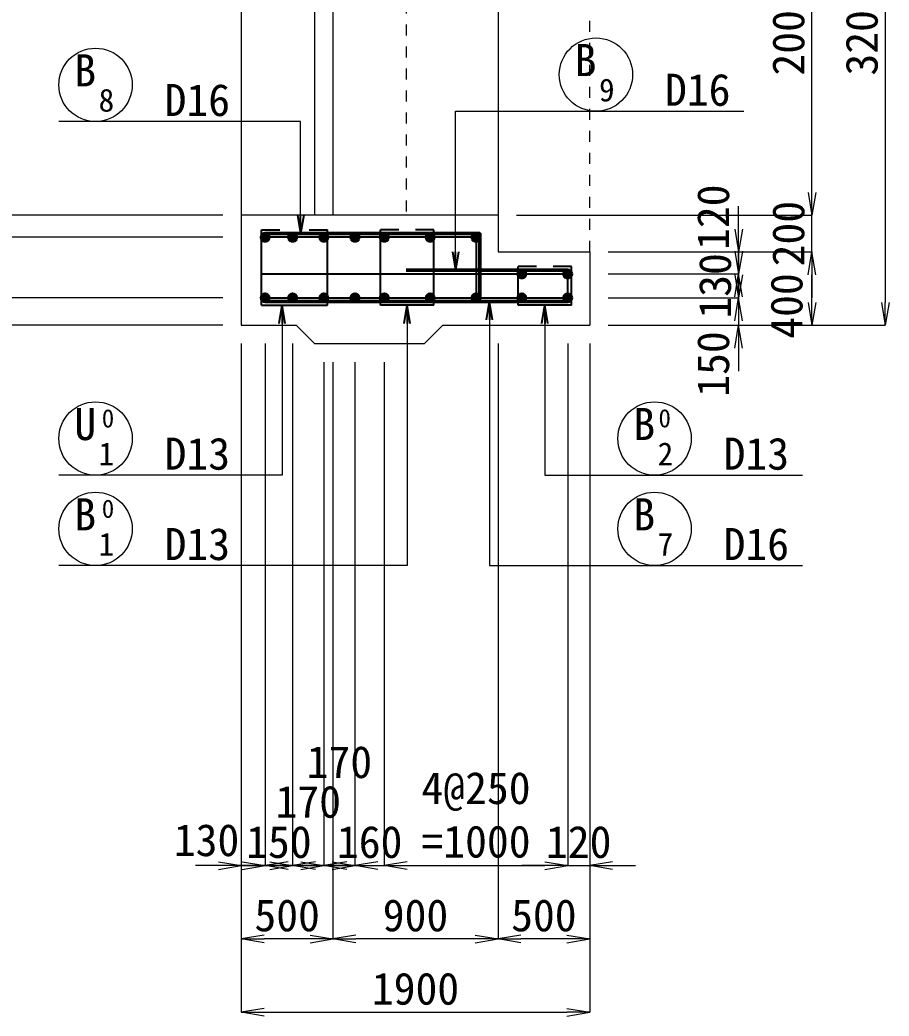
# Model space of a CAD drawing. Header units: millimetres. Extents: x 169470 to 758170, y -17820 to 11880.
# Drawn here: x 512093 to 516833, y -3066 to 2366 of the extents above; entities that cross this region are included whole.
import ezdxf
from ezdxf.enums import TextEntityAlignment as Align

# ---------------------------------------------------------------- set-up
doc = ezdxf.new("R2010")
doc.units = ezdxf.units.MM
doc.header["$LTSCALE"] = 50
doc.header["$PDSIZE"] = 300
doc.linetypes.add('SXF_跳び破線', pattern=[12, 6, -6])
doc.layers.get('Defpoints').update_dxf_attribs({"color": 151})
for name, color, linetype, lineweight in [('D-BGD', 7, 'Continuous', 13), ('D-STR', 1, 'Continuous', 50), ('D-STR-DIM', 7, 'Continuous', 13), ('D-STR-HTXT', 7, 'Continuous', 13), ('D-STR-STR2', 6, 'Continuous', 25), ('D-STR-STR3', 4, 'Continuous', 25), ('D-STR-TXT', 7, 'Continuous', 13)]:
    doc.layers.add(name, color=color, linetype=linetype, lineweight=lineweight)
doc.styles.add('MS ゴシック', font='MS Gothic.ttf')
doc.styles.add('YOKO_GOTHIC', font='MS Gothic.ttf')
doc.dimstyles.new('DIM-50', dxfattribs={"dimscale": 50, "dimtxt": 3.5, "dimasz": 2.5, "dimexe": 0, "dimexo": 2, "dimgap": 0.8, "dimtad": 1, "dimdec": 0, "dimzin": 1, "dimdsep": 46, "dimtxsty": 'MS ゴシック', "dimblk": 'OPEN', "dimcen": 0.1, "dimclrd": 256, "dimclre": 256, "dimclrt": 256, "dimaunit": 1, "dimadec": 3, "dimazin": 0, "dimtfac": 1, "dimtdec": 0, "dimtix": 1, "dimtmove": 2, "dimatfit": 3, "dimldrblk": 'OPEN', "dimfxl": 1, "dimlwd": -1, "dimlwe": -1, "dimarcsym": 2})
doc.dimstyles.new('S50', dxfattribs={"dimscale": 50, "dimtxt": 3.5, "dimasz": 2, "dimexe": 1, "dimexo": 1, "dimgap": 1, "dimtad": 1, "dimdec": 0, "dimzin": 1, "dimdsep": 46, "dimtxsty": 'YOKO_GOTHIC', "dimblk": 'OPEN', "dimcen": 0, "dimclrd": 256, "dimclre": 256, "dimclrt": 256, "dimaunit": 1, "dimadec": 3, "dimazin": 0, "dimtfac": 1, "dimtdec": 0, "dimtix": 1, "dimtmove": 2, "dimatfit": 3, "dimldrblk": 'OPEN', "dimfxl": 1, "dimlwd": -1, "dimlwe": -1, "dimarcsym": 0})

# ---------------------------------------------------------------- blocks, each defined once
blk = doc.blocks.new('B')
at = {"layer": 'D-STR-STR2', "lineweight": 50}
for radius in [20, 10]:
    blk.add_circle((5866.7, 22812.3), radius, dxfattribs=at)
blk = doc.blocks.new('_Open')
at = {"color": 0, "linetype": 'ByBlock', "lineweight": -2}
for p, q in [((-1, 0.167), (0, 0)), ((-1, -0.167), (0, 0)), ((0, 0), (-1, 0))]:
    blk.add_line(p, q, dxfattribs=at)
blk = doc.blocks.new('*D1877')
at = {"layer": 'D-STR-DIM', "ltscale": 1500, "transparency": 16777216}
for p, q in [((511184.8, 1426), (511184.8, 1551)), ((513200.5, 1301), (511184.8, 1301)), ((511184.8, 1301), (511184.8, 1181)), ((513200.5, 1181), (511184.8, 1181)), ((511184.8, 1056), (511184.8, 931))]:
    blk.add_line(p, q, dxfattribs=at)
at = {"layer": 'Defpoints', "color": 0, "ltscale": 1500, "transparency": 16777216}
for p in [(513300.5, 1301), (511184.8, 1181), (513300.5, 1181)]:
    blk.add_point(p, dxfattribs=at)
at = {"layer": 'D-STR-DIM', "ltscale": 1500, "transparency": 16777216, "xscale": 125, "yscale": 125, "zscale": 125}
for p, rotation in [((511184.8, 1301), 270), ((511184.8, 1181), 90)]:
    blk.add_blockref('_Open', p, dxfattribs=dict(at, rotation=rotation))
at = {"layer": 'D-STR-DIM', "ltscale": 1500, "transparency": 16777216, "insert": (511057.3, 1241), "char_height": 175, "attachment_point": 5, "rotation": 90, "style": 'MS ゴシック'}
blk.add_mtext('120', dxfattribs=at)
blk = doc.blocks.new('*D392')
at = {"layer": 'D-STR-DIM', "ltscale": 1500, "transparency": 16777216}
for p, q in [((511184.8, 1306), (511184.8, 1431)), ((513200.5, 1181), (511184.8, 1181)), ((511184.8, 1181), (511184.8, 851)), ((513200.5, 851), (511184.8, 851)), ((511184.8, 726), (511184.8, 601))]:
    blk.add_line(p, q, dxfattribs=at)
at = {"layer": 'Defpoints', "color": 0, "ltscale": 1500, "transparency": 16777216}
for p in [(513300.5, 1181), (511184.8, 851), (513300.5, 851)]:
    blk.add_point(p, dxfattribs=at)
at = {"layer": 'D-STR-DIM', "ltscale": 1500, "transparency": 16777216, "xscale": 125, "yscale": 125, "zscale": 125}
for p, rotation in [((511184.8, 1181), 270), ((511184.8, 851), 90)]:
    blk.add_blockref('_Open', p, dxfattribs=dict(at, rotation=rotation))
at = {"layer": 'D-STR-DIM', "ltscale": 1500, "transparency": 16777216, "insert": (511317.2, 1016), "char_height": 175, "attachment_point": 5, "rotation": 90, "style": 'MS ゴシック'}
blk.add_mtext('330', dxfattribs=at)
blk = doc.blocks.new('*D393')
at = {"layer": 'D-STR-DIM', "ltscale": 1500, "transparency": 16777216}
for p, q in [((511184.8, 976), (511184.8, 1101)), ((513200.5, 851), (511184.8, 851)), ((511184.8, 851), (511184.8, 701)), ((513200.5, 701), (511184.8, 701)), ((511184.8, 576), (511184.8, 451))]:
    blk.add_line(p, q, dxfattribs=at)
at = {"layer": 'Defpoints', "color": 0, "ltscale": 1500, "transparency": 16777216}
for p in [(513300.5, 851), (511184.8, 701), (513300.5, 701)]:
    blk.add_point(p, dxfattribs=at)
at = {"layer": 'D-STR-DIM', "ltscale": 1500, "transparency": 16777216, "xscale": 125, "yscale": 125, "zscale": 125}
for p, rotation in [((511184.8, 851), 270), ((511184.8, 701), 90)]:
    blk.add_blockref('_Open', p, dxfattribs=dict(at, rotation=rotation))
at = {"layer": 'D-STR-DIM', "ltscale": 1500, "transparency": 16777216, "insert": (511057.3, 776), "char_height": 175, "attachment_point": 5, "rotation": 90, "style": 'MS ゴシック'}
blk.add_mtext('150', dxfattribs=at)
blk = doc.blocks.new('*D394')
at = {"layer": 'D-STR-DIM', "ltscale": 1500, "transparency": 16777216}
for p, q in [((513200.5, 1301), (510784.8, 1301)), ((510784.8, 826), (510784.8, 1176)), ((513200.5, 701), (510784.8, 701))]:
    blk.add_line(p, q, dxfattribs=at)
at = {"layer": 'Defpoints', "color": 0, "ltscale": 1500, "transparency": 16777216}
for p in [(510784.8, 1301), (513300.5, 1301), (513300.5, 701)]:
    blk.add_point(p, dxfattribs=at)
at = {"layer": 'D-STR-DIM', "ltscale": 1500, "transparency": 16777216, "xscale": 125, "yscale": 125, "zscale": 125}
for p, rotation in [((510784.8, 1301), 90), ((510784.8, 701), 270)]:
    blk.add_blockref('_Open', p, dxfattribs=dict(at, rotation=rotation))
at = {"layer": 'D-STR-DIM', "ltscale": 1500, "transparency": 16777216, "insert": (510657.3, 1001), "char_height": 175, "attachment_point": 5, "rotation": 90, "style": 'MS ゴシック'}
blk.add_mtext('600', dxfattribs=at)
blk = doc.blocks.new('*D395')
at = {"layer": 'D-STR-DIM', "ltscale": 1500, "transparency": 16777216}
for p, q in [((513200.5, 3301), (510784.8, 3301)), ((510784.8, 1426), (510784.8, 3176)), ((513200.5, 1301), (510784.8, 1301))]:
    blk.add_line(p, q, dxfattribs=at)
at = {"layer": 'Defpoints', "color": 0, "ltscale": 1500, "transparency": 16777216}
for p in [(510784.8, 3301), (513300.5, 3301), (513300.5, 1301)]:
    blk.add_point(p, dxfattribs=at)
at = {"layer": 'D-STR-DIM', "ltscale": 1500, "transparency": 16777216, "xscale": 125, "yscale": 125, "zscale": 125}
for p, rotation in [((510784.8, 3301), 90), ((510784.8, 1301), 270)]:
    blk.add_blockref('_Open', p, dxfattribs=dict(at, rotation=rotation))
at = {"layer": 'D-STR-DIM', "ltscale": 1500, "transparency": 16777216, "insert": (510657.3, 2301), "char_height": 175, "attachment_point": 5, "rotation": 90, "style": 'MS ゴシック'}
blk.add_mtext('2000', dxfattribs=at)
blk = doc.blocks.new('*D396')
at = {"layer": 'D-STR-DIM', "ltscale": 1500, "transparency": 16777216}
for p, q in [((513200.5, 4401), (510384.8, 4401)), ((510384.8, 826), (510384.8, 4276)), ((513200.5, 701), (510384.8, 701))]:
    blk.add_line(p, q, dxfattribs=at)
at = {"layer": 'Defpoints', "color": 0, "ltscale": 1500, "transparency": 16777216}
for p in [(510384.8, 4401), (513300.5, 4401), (513300.5, 701)]:
    blk.add_point(p, dxfattribs=at)
at = {"layer": 'D-STR-DIM', "ltscale": 1500, "transparency": 16777216, "xscale": 125, "yscale": 125, "zscale": 125}
for p, rotation in [((510384.8, 4401), 90), ((510384.8, 701), 270)]:
    blk.add_blockref('_Open', p, dxfattribs=dict(at, rotation=rotation))
at = {"layer": 'D-STR-DIM', "ltscale": 1500, "transparency": 16777216, "insert": (510257.3, 2551), "char_height": 175, "attachment_point": 5, "rotation": 90, "style": 'MS ゴシック'}
blk.add_mtext('3700', dxfattribs=at)
blk = doc.blocks.new('*D402')
at = {"layer": 'D-STR-DIM', "ltscale": 1500, "transparency": 16777216}
for p, q in [((513300.5, 601), (513300.5, -2244.9)), ((513430.5, 601), (513430.5, -2244.9)), ((513175.5, -2244.9), (513050.5, -2244.9)), ((513300.5, -2244.9), (513430.5, -2244.9)), ((513555.5, -2244.9), (513680.5, -2244.9))]:
    blk.add_line(p, q, dxfattribs=at)
at = {"layer": 'Defpoints', "color": 0, "ltscale": 1500, "transparency": 16777216}
for p in [(513300.5, 701), (513430.5, 701), (513430.5, -2244.9)]:
    blk.add_point(p, dxfattribs=at)
at = {"layer": 'D-STR-DIM', "ltscale": 1500, "transparency": 16777216, "xscale": 125, "yscale": 125, "zscale": 125}
blk.add_blockref('_Open', (513300.5, -2244.9), dxfattribs=at)
at = {"layer": 'D-STR-DIM', "ltscale": 1500, "transparency": 16777216, "xscale": 125, "yscale": 125, "zscale": 125, "rotation": 180}
blk.add_blockref('_Open', (513430.5, -2244.9), dxfattribs=at)
at = {"layer": 'D-STR-DIM', "ltscale": 1500, "transparency": 16777216, "insert": (513110.9, -2107.4), "char_height": 175, "attachment_point": 5, "style": 'MS ゴシック'}
blk.add_mtext('130', dxfattribs=at)
blk = doc.blocks.new('*D403')
at = {"layer": 'D-STR-DIM', "ltscale": 1500, "transparency": 16777216}
for p, q in [((513430.5, 601), (513430.5, -2244.9)), ((513580.5, 601), (513580.5, -2244.9)), ((513305.5, -2244.9), (513180.5, -2244.9)), ((513430.5, -2244.9), (513580.5, -2244.9)), ((513705.5, -2244.9), (513830.5, -2244.9))]:
    blk.add_line(p, q, dxfattribs=at)
at = {"layer": 'Defpoints', "color": 0, "ltscale": 1500, "transparency": 16777216}
for p in [(513430.5, 701), (513580.5, 701), (513580.5, -2244.9)]:
    blk.add_point(p, dxfattribs=at)
at = {"layer": 'D-STR-DIM', "ltscale": 1500, "transparency": 16777216, "xscale": 125, "yscale": 125, "zscale": 125}
blk.add_blockref('_Open', (513430.5, -2244.9), dxfattribs=at)
at = {"layer": 'D-STR-DIM', "ltscale": 1500, "transparency": 16777216, "xscale": 125, "yscale": 125, "zscale": 125, "rotation": 180}
blk.add_blockref('_Open', (513580.5, -2244.9), dxfattribs=at)
at = {"layer": 'D-STR-DIM', "ltscale": 1500, "transparency": 16777216, "insert": (513505.5, -2117.4), "char_height": 175, "attachment_point": 5, "style": 'MS ゴシック'}
blk.add_mtext('150', dxfattribs=at)
blk = doc.blocks.new('*D404')
at = {"layer": 'D-STR-DIM', "ltscale": 1500, "transparency": 16777216}
for p, q in [((513580.5, 601), (513580.5, -2244.9)), ((513750.5, 501), (513750.5, -2244.9)), ((513455.5, -2244.9), (513330.5, -2244.9)), ((513580.5, -2244.9), (513750.5, -2244.9)), ((513875.5, -2244.9), (514000.5, -2244.9))]:
    blk.add_line(p, q, dxfattribs=at)
at = {"layer": 'Defpoints', "color": 0, "ltscale": 1500, "transparency": 16777216}
for p in [(513580.5, 701), (513750.5, 601), (513750.5, -2244.9)]:
    blk.add_point(p, dxfattribs=at)
at = {"layer": 'D-STR-DIM', "ltscale": 1500, "transparency": 16777216, "xscale": 125, "yscale": 125, "zscale": 125}
blk.add_blockref('_Open', (513580.5, -2244.9), dxfattribs=at)
at = {"layer": 'D-STR-DIM', "ltscale": 1500, "transparency": 16777216, "xscale": 125, "yscale": 125, "zscale": 125, "rotation": 180}
blk.add_blockref('_Open', (513750.5, -2244.9), dxfattribs=at)
at = {"layer": 'D-STR-DIM', "ltscale": 1500, "transparency": 16777216, "insert": (513665.5, -1898), "char_height": 175, "attachment_point": 5, "style": 'MS ゴシック'}
blk.add_mtext('170', dxfattribs=at)
blk = doc.blocks.new('*D405')
at = {"layer": 'D-STR-DIM', "ltscale": 1500, "transparency": 16777216}
for p, q in [((513750.5, 501), (513750.5, -2244.9)), ((513920.5, 501), (513920.5, -2244.9)), ((513625.5, -2244.9), (513500.5, -2244.9)), ((513750.5, -2244.9), (513920.5, -2244.9)), ((514045.5, -2244.9), (514170.5, -2244.9))]:
    blk.add_line(p, q, dxfattribs=at)
at = {"layer": 'Defpoints', "color": 0, "ltscale": 1500, "transparency": 16777216}
for p in [(513750.5, 601), (513920.5, 601), (513920.5, -2244.9)]:
    blk.add_point(p, dxfattribs=at)
at = {"layer": 'D-STR-DIM', "ltscale": 1500, "transparency": 16777216, "xscale": 125, "yscale": 125, "zscale": 125}
blk.add_blockref('_Open', (513750.5, -2244.9), dxfattribs=at)
at = {"layer": 'D-STR-DIM', "ltscale": 1500, "transparency": 16777216, "xscale": 125, "yscale": 125, "zscale": 125, "rotation": 180}
blk.add_blockref('_Open', (513920.5, -2244.9), dxfattribs=at)
at = {"layer": 'D-STR-DIM', "ltscale": 1500, "transparency": 16777216, "insert": (513835.5, -1681.6), "char_height": 175, "attachment_point": 5, "style": 'MS ゴシック'}
blk.add_mtext('170', dxfattribs=at)
blk = doc.blocks.new('*D406')
at = {"layer": 'D-STR-DIM', "ltscale": 1500, "transparency": 16777216}
for p, q in [((513920.5, 501), (513920.5, -2244.9)), ((514080.5, 501), (514080.5, -2244.9)), ((513795.5, -2244.9), (513670.5, -2244.9)), ((513920.5, -2244.9), (514080.5, -2244.9)), ((514205.5, -2244.9), (514330.5, -2244.9))]:
    blk.add_line(p, q, dxfattribs=at)
at = {"layer": 'Defpoints', "color": 0, "ltscale": 1500, "transparency": 16777216}
for p in [(513920.5, 601), (514080.5, 601), (514080.5, -2244.9)]:
    blk.add_point(p, dxfattribs=at)
at = {"layer": 'D-STR-DIM', "ltscale": 1500, "transparency": 16777216, "xscale": 125, "yscale": 125, "zscale": 125}
blk.add_blockref('_Open', (513920.5, -2244.9), dxfattribs=at)
at = {"layer": 'D-STR-DIM', "ltscale": 1500, "transparency": 16777216, "xscale": 125, "yscale": 125, "zscale": 125, "rotation": 180}
blk.add_blockref('_Open', (514080.5, -2244.9), dxfattribs=at)
at = {"layer": 'D-STR-DIM', "ltscale": 1500, "transparency": 16777216, "insert": (514000.5, -2117.4), "char_height": 175, "attachment_point": 5, "style": 'MS ゴシック'}
blk.add_mtext('160', dxfattribs=at)
blk = doc.blocks.new('*D407')
at = {"layer": 'D-STR-DIM', "ltscale": 1500, "transparency": 16777216}
for p, q in [((515080.5, 601), (515080.5, -2244.9)), ((514080.5, 501), (514080.5, -2244.9)), ((514205.5, -2244.9), (514955.5, -2244.9))]:
    blk.add_line(p, q, dxfattribs=at)
at = {"layer": 'Defpoints', "color": 0, "ltscale": 1500, "transparency": 16777216}
for p in [(515080.5, 701), (514080.5, 601), (515080.5, -2244.9)]:
    blk.add_point(p, dxfattribs=at)
at = {"layer": 'D-STR-DIM', "ltscale": 1500, "transparency": 16777216, "xscale": 125, "yscale": 125, "zscale": 125, "rotation": 180}
blk.add_blockref('_Open', (514080.5, -2244.9), dxfattribs=at)
at = {"layer": 'D-STR-DIM', "ltscale": 1500, "transparency": 16777216, "xscale": 125, "yscale": 125, "zscale": 125}
blk.add_blockref('_Open', (515080.5, -2244.9), dxfattribs=at)
at = {"layer": 'D-STR-DIM', "ltscale": 1500, "transparency": 16777216, "insert": (514580.5, -1969.3), "char_height": 175, "attachment_point": 5, "style": 'MS ゴシック'}
blk.add_mtext('4@250\\P=1000', dxfattribs=at)
blk = doc.blocks.new('*D1846')
at = {"layer": 'D-STR-DIM', "ltscale": 1500, "transparency": 16777216}
for p, q in [((515080.5, 601), (515080.5, -2244.9)), ((515200.5, 601), (515200.5, -2244.9)), ((514955.5, -2244.9), (514830.5, -2244.9)), ((515080.5, -2244.9), (515200.5, -2244.9)), ((515325.5, -2244.9), (515450.5, -2244.9))]:
    blk.add_line(p, q, dxfattribs=at)
at = {"layer": 'Defpoints', "color": 0, "ltscale": 1500, "transparency": 16777216}
for p in [(515080.5, 701), (515200.5, 701), (515200.5, -2244.9)]:
    blk.add_point(p, dxfattribs=at)
at = {"layer": 'D-STR-DIM', "ltscale": 1500, "transparency": 16777216, "xscale": 125, "yscale": 125, "zscale": 125}
blk.add_blockref('_Open', (515080.5, -2244.9), dxfattribs=at)
at = {"layer": 'D-STR-DIM', "ltscale": 1500, "transparency": 16777216, "xscale": 125, "yscale": 125, "zscale": 125, "rotation": 180}
blk.add_blockref('_Open', (515200.5, -2244.9), dxfattribs=at)
at = {"layer": 'D-STR-DIM', "ltscale": 1500, "transparency": 16777216, "insert": (515140.5, -2117.4), "char_height": 175, "attachment_point": 5, "style": 'MS ゴシック'}
blk.add_mtext('120', dxfattribs=at)
blk = doc.blocks.new('*D408')
at = {"layer": 'D-STR-DIM', "ltscale": 1500, "transparency": 16777216}
for p, q in [((514700.5, 601), (514700.5, -2644.9)), ((515200.5, 601), (515200.5, -2644.9)), ((515075.5, -2644.9), (514825.5, -2644.9))]:
    blk.add_line(p, q, dxfattribs=at)
at = {"layer": 'Defpoints', "color": 0, "ltscale": 1500, "transparency": 16777216}
for p in [(514700.5, 701), (515200.5, 701), (514700.5, -2644.9)]:
    blk.add_point(p, dxfattribs=at)
at = {"layer": 'D-STR-DIM', "ltscale": 1500, "transparency": 16777216, "xscale": 125, "yscale": 125, "zscale": 125, "rotation": 180}
blk.add_blockref('_Open', (514700.5, -2644.9), dxfattribs=at)
at = {"layer": 'D-STR-DIM', "ltscale": 1500, "transparency": 16777216, "xscale": 125, "yscale": 125, "zscale": 125}
blk.add_blockref('_Open', (515200.5, -2644.9), dxfattribs=at)
at = {"layer": 'D-STR-DIM', "ltscale": 1500, "transparency": 16777216, "insert": (514950.5, -2517.4), "char_height": 175, "attachment_point": 5, "style": 'MS ゴシック'}
blk.add_mtext('500', dxfattribs=at)
blk = doc.blocks.new('*D409')
at = {"layer": 'D-STR-DIM', "ltscale": 1500, "transparency": 16777216}
for p, q in [((514700.5, 601), (514700.5, -2644.9)), ((513800.5, 501), (513800.5, -2644.9)), ((514575.5, -2644.9), (513925.5, -2644.9))]:
    blk.add_line(p, q, dxfattribs=at)
at = {"layer": 'Defpoints', "color": 0, "ltscale": 1500, "transparency": 16777216}
for p in [(514700.5, 701), (513800.5, 601), (513800.5, -2644.9)]:
    blk.add_point(p, dxfattribs=at)
at = {"layer": 'D-STR-DIM', "ltscale": 1500, "transparency": 16777216, "xscale": 125, "yscale": 125, "zscale": 125, "rotation": 180}
blk.add_blockref('_Open', (513800.5, -2644.9), dxfattribs=at)
at = {"layer": 'D-STR-DIM', "ltscale": 1500, "transparency": 16777216, "xscale": 125, "yscale": 125, "zscale": 125}
blk.add_blockref('_Open', (514700.5, -2644.9), dxfattribs=at)
at = {"layer": 'D-STR-DIM', "ltscale": 1500, "transparency": 16777216, "insert": (514250.5, -2517.4), "char_height": 175, "attachment_point": 5, "style": 'MS ゴシック'}
blk.add_mtext('900', dxfattribs=at)
blk = doc.blocks.new('*D410')
at = {"layer": 'D-STR-DIM', "ltscale": 1500, "transparency": 16777216}
for p, q in [((513300.5, 601), (513300.5, -2644.9)), ((513800.5, 501), (513800.5, -2644.9)), ((513675.5, -2644.9), (513425.5, -2644.9))]:
    blk.add_line(p, q, dxfattribs=at)
at = {"layer": 'Defpoints', "color": 0, "ltscale": 1500, "transparency": 16777216}
for p in [(513300.5, 701), (513800.5, 601), (513300.5, -2644.9)]:
    blk.add_point(p, dxfattribs=at)
at = {"layer": 'D-STR-DIM', "ltscale": 1500, "transparency": 16777216, "xscale": 125, "yscale": 125, "zscale": 125, "rotation": 180}
blk.add_blockref('_Open', (513300.5, -2644.9), dxfattribs=at)
at = {"layer": 'D-STR-DIM', "ltscale": 1500, "transparency": 16777216, "xscale": 125, "yscale": 125, "zscale": 125}
blk.add_blockref('_Open', (513800.5, -2644.9), dxfattribs=at)
at = {"layer": 'D-STR-DIM', "ltscale": 1500, "transparency": 16777216, "insert": (513550.5, -2517.4), "char_height": 175, "attachment_point": 5, "style": 'MS ゴシック'}
blk.add_mtext('500', dxfattribs=at)
blk = doc.blocks.new('*D1847')
at = {"layer": 'D-STR-DIM', "ltscale": 1500, "transparency": 16777216}
for p, q in [((513300.5, 601), (513300.5, -3044.9)), ((515200.5, 601), (515200.5, -3044.9)), ((513425.5, -3044.9), (515075.5, -3044.9))]:
    blk.add_line(p, q, dxfattribs=at)
at = {"layer": 'Defpoints', "color": 0, "ltscale": 1500, "transparency": 16777216}
for p in [(513300.5, 701), (515200.5, 701), (515200.5, -3044.9)]:
    blk.add_point(p, dxfattribs=at)
at = {"layer": 'D-STR-DIM', "ltscale": 1500, "transparency": 16777216, "xscale": 125, "yscale": 125, "zscale": 125, "rotation": 180}
blk.add_blockref('_Open', (513300.5, -3044.9), dxfattribs=at)
at = {"layer": 'D-STR-DIM', "ltscale": 1500, "transparency": 16777216, "xscale": 125, "yscale": 125, "zscale": 125}
blk.add_blockref('_Open', (515200.5, -3044.9), dxfattribs=at)
at = {"layer": 'D-STR-DIM', "ltscale": 1500, "transparency": 16777216, "insert": (514250.5, -2917.4), "char_height": 175, "attachment_point": 5, "style": 'MS ゴシック'}
blk.add_mtext('1900', dxfattribs=at)
blk = doc.blocks.new('*D414')
at = {"layer": 'D-STR-DIM', "ltscale": 1500, "transparency": 16777216}
for p, q in [((516012.4, 1226), (516012.4, 1351)), ((515300.5, 1101), (516012.4, 1101)), ((516012.4, 1101), (516012.4, 981)), ((515300.5, 981), (516012.4, 981)), ((516012.4, 856), (516012.4, 731))]:
    blk.add_line(p, q, dxfattribs=at)
at = {"layer": 'Defpoints', "color": 0, "ltscale": 1500, "transparency": 16777216}
for p in [(515200.5, 1101), (515200.5, 981), (516012.4, 981)]:
    blk.add_point(p, dxfattribs=at)
at = {"layer": 'D-STR-DIM', "ltscale": 1500, "transparency": 16777216, "xscale": 125, "yscale": 125, "zscale": 125}
for p, rotation in [((516012.4, 1101), 270), ((516012.4, 981), 90)]:
    blk.add_blockref('_Open', p, dxfattribs=dict(at, rotation=rotation))
at = {"layer": 'D-STR-DIM', "ltscale": 1500, "transparency": 16777216, "insert": (515874.9, 1290.5), "char_height": 175, "attachment_point": 5, "rotation": 90, "style": 'MS ゴシック'}
blk.add_mtext('120', dxfattribs=at)
blk = doc.blocks.new('*D415')
at = {"layer": 'D-STR-DIM', "ltscale": 1500, "transparency": 16777216}
for p, q in [((516012.4, 1106), (516012.4, 1231)), ((515300.5, 981), (516012.4, 981)), ((516012.4, 981), (516012.4, 851)), ((515300.5, 851), (516012.4, 851)), ((516012.4, 726), (516012.4, 601))]:
    blk.add_line(p, q, dxfattribs=at)
at = {"layer": 'Defpoints', "color": 0, "ltscale": 1500, "transparency": 16777216}
for p in [(515200.5, 981), (515200.5, 851), (516012.4, 851)]:
    blk.add_point(p, dxfattribs=at)
at = {"layer": 'D-STR-DIM', "ltscale": 1500, "transparency": 16777216, "xscale": 125, "yscale": 125, "zscale": 125}
for p, rotation in [((516012.4, 981), 270), ((516012.4, 851), 90)]:
    blk.add_blockref('_Open', p, dxfattribs=dict(at, rotation=rotation))
at = {"layer": 'D-STR-DIM', "ltscale": 1500, "transparency": 16777216, "insert": (515884.9, 916), "char_height": 175, "attachment_point": 5, "rotation": 90, "style": 'MS ゴシック'}
blk.add_mtext('130', dxfattribs=at)
blk = doc.blocks.new('*D416')
at = {"layer": 'D-STR-DIM', "ltscale": 1500, "transparency": 16777216}
for p, q in [((516012.4, 976), (516012.4, 1101)), ((515300.5, 851), (516012.4, 851)), ((516012.4, 851), (516012.4, 701)), ((515300.5, 701), (516012.4, 701)), ((516012.4, 576), (516012.4, 451))]:
    blk.add_line(p, q, dxfattribs=at)
at = {"layer": 'Defpoints', "color": 0, "ltscale": 1500, "transparency": 16777216}
for p in [(515200.5, 851), (515200.5, 701), (516012.4, 701)]:
    blk.add_point(p, dxfattribs=at)
at = {"layer": 'D-STR-DIM', "ltscale": 1500, "transparency": 16777216, "xscale": 125, "yscale": 125, "zscale": 125}
for p, rotation in [((516012.4, 851), 270), ((516012.4, 701), 90)]:
    blk.add_blockref('_Open', p, dxfattribs=dict(at, rotation=rotation))
at = {"layer": 'D-STR-DIM', "ltscale": 1500, "transparency": 16777216, "insert": (515874.9, 490), "char_height": 175, "attachment_point": 5, "rotation": 90, "style": 'MS ゴシック'}
blk.add_mtext('150', dxfattribs=at)
blk = doc.blocks.new('*D1848')
at = {"layer": 'D-STR-DIM', "ltscale": 1500, "transparency": 16777216}
for p, q in [((515300.5, 1101), (516412.4, 1101)), ((516412.4, 826), (516412.4, 976)), ((515300.5, 701), (516412.4, 701))]:
    blk.add_line(p, q, dxfattribs=at)
at = {"layer": 'Defpoints', "color": 0, "ltscale": 1500, "transparency": 16777216}
for p in [(515200.5, 1101), (516412.4, 1101), (515200.5, 701)]:
    blk.add_point(p, dxfattribs=at)
at = {"layer": 'D-STR-DIM', "ltscale": 1500, "transparency": 16777216, "xscale": 125, "yscale": 125, "zscale": 125}
for p, rotation in [((516412.4, 1101), 90), ((516412.4, 701), 270)]:
    blk.add_blockref('_Open', p, dxfattribs=dict(at, rotation=rotation))
at = {"layer": 'D-STR-DIM', "ltscale": 1500, "transparency": 16777216, "insert": (516274.9, 806.4), "char_height": 175, "attachment_point": 5, "rotation": 90, "style": 'MS ゴシック'}
blk.add_mtext('400', dxfattribs=at)
blk = doc.blocks.new('*D1849')
at = {"layer": 'D-STR-DIM', "ltscale": 1500, "transparency": 16777216}
for p, q in [((516412.4, 1426), (516412.4, 1551)), ((514800.5, 1301), (516412.4, 1301)), ((516412.4, 1101), (516412.4, 1301)), ((515300.5, 1101), (516412.4, 1101)), ((516412.4, 976), (516412.4, 851))]:
    blk.add_line(p, q, dxfattribs=at)
at = {"layer": 'Defpoints', "color": 0, "ltscale": 1500, "transparency": 16777216}
for p in [(514700.5, 1301), (516412.4, 1301), (515200.5, 1101)]:
    blk.add_point(p, dxfattribs=at)
at = {"layer": 'D-STR-DIM', "ltscale": 1500, "transparency": 16777216, "xscale": 125, "yscale": 125, "zscale": 125}
for p, rotation in [((516412.4, 1301), 270), ((516412.4, 1101), 90)]:
    blk.add_blockref('_Open', p, dxfattribs=dict(at, rotation=rotation))
at = {"layer": 'D-STR-DIM', "ltscale": 1500, "transparency": 16777216, "insert": (516284.9, 1201), "char_height": 175, "attachment_point": 5, "rotation": 90, "style": 'MS ゴシック'}
blk.add_mtext('200', dxfattribs=at)
blk = doc.blocks.new('*D1850')
at = {"layer": 'D-STR-DIM', "ltscale": 1500, "transparency": 16777216}
for p, q in [((514800.5, 3301), (516412.4, 3301)), ((516412.4, 1426), (516412.4, 3176)), ((514800.5, 1301), (516412.4, 1301))]:
    blk.add_line(p, q, dxfattribs=at)
at = {"layer": 'Defpoints', "color": 0, "ltscale": 1500, "transparency": 16777216}
for p in [(514700.5, 3301), (516412.4, 3301), (514700.5, 1301)]:
    blk.add_point(p, dxfattribs=at)
at = {"layer": 'D-STR-DIM', "ltscale": 1500, "transparency": 16777216, "xscale": 125, "yscale": 125, "zscale": 125}
for p, rotation in [((516412.4, 3301), 90), ((516412.4, 1301), 270)]:
    blk.add_blockref('_Open', p, dxfattribs=dict(at, rotation=rotation))
at = {"layer": 'D-STR-DIM', "ltscale": 1500, "transparency": 16777216, "insert": (516284.9, 2301), "char_height": 175, "attachment_point": 5, "rotation": 90, "style": 'MS ゴシック'}
blk.add_mtext('2000', dxfattribs=at)
blk = doc.blocks.new('*D417')
at = {"layer": 'D-STR-DIM', "ltscale": 1500, "transparency": 16777216}
for p, q in [((515300.5, 3901), (516812.4, 3901)), ((516812.4, 3776), (516812.4, 826)), ((515300.5, 701), (516812.4, 701))]:
    blk.add_line(p, q, dxfattribs=at)
at = {"layer": 'Defpoints', "color": 0, "ltscale": 1500, "transparency": 16777216}
for p in [(515200.5, 3901), (515200.5, 701), (516812.4, 701)]:
    blk.add_point(p, dxfattribs=at)
at = {"layer": 'D-STR-DIM', "ltscale": 1500, "transparency": 16777216, "xscale": 125, "yscale": 125, "zscale": 125}
for p, rotation in [((516812.4, 3901), 90), ((516812.4, 701), 270)]:
    blk.add_blockref('_Open', p, dxfattribs=dict(at, rotation=rotation))
at = {"layer": 'D-STR-DIM', "ltscale": 1500, "transparency": 16777216, "insert": (516684.9, 2301), "char_height": 175, "attachment_point": 5, "rotation": 90, "style": 'MS ゴシック'}
blk.add_mtext('3200', dxfattribs=at)

msp = doc.modelspace()

# ---------------------------------------------------------------- linework, layer by layer
at = {"layer": 'D-BGD'}
for p, q in [((513300.46, 4401.01), (513300.46, 701.01)), ((513700.46, 4401.01), (513700.46, 1301.01)), ((513800.46, 4401.01), (513800.46, 1301.01)), ((514700.46, 1301.01), (513300.46, 1301.01)), ((515200.46, 1101.01), (515200.46, 701.01))]:
    msp.add_line(p, q, dxfattribs=at)
at = {"layer": 'D-BGD', "linetype": 'SXF_跳び破線', "ltscale": 0.2}
for p, q in [((514200.46, 3901.01), (514200.46, 1301.01)), ((515200.46, 1101.01), (515200.46, 3501.01))]:
    msp.add_line(p, q, dxfattribs=at)
at = {"layer": 'D-BGD'}
for points in [[(515200.46, 3501.01), (514700.46, 3501.01), (514700.46, 1101.01), (515200.46, 1101.01)], [(513300.46, 701.01), (513600.46, 701.01), (513700.46, 601.01), (514300.46, 601.01), (514400.46, 701.01), (515200.46, 701.01)]]:
    msp.add_lwpolyline(points, dxfattribs=at)
at = {"layer": 'D-STR'}
for p, q in [((514200.46, 1001.01), (515080.46, 1001.01)), ((513430.46, 831.01), (515080.46, 831.01))]:
    msp.add_line(p, q, dxfattribs=at)
msp.add_lwpolyline([(514600.46, 851.01), (514600.46, 1201.01), (513430.46, 1201.01)], dxfattribs=at)
at = {"layer": 'D-STR-HTXT'}
for centre in [(515234.59, 2068.06), (512505.53, 2012.22), (512505.53, 83.7), (515554.13, 83.7), (512505.53, -409.19), (515554.13, -409.19)]:
    msp.add_circle(centre, 200, dxfattribs=at)
at = {"layer": 'D-STR-STR3'}
for p, q in [((513410.46, 811.01), (513410.46, 1221.01)), ((513410.46, 1221.01), (513510.46, 1221.01)), ((513670.46, 1221.01), (513770.46, 1221.01)), ((513770.46, 811.01), (513770.46, 1221.01)), ((514060.46, 811.01), (514060.46, 1221.01)), ((514160.46, 1221.01), (514060.46, 1221.01)), ((514350.46, 1221.01), (514250.46, 1221.01)), ((514350.46, 811.01), (514350.46, 1221.01)), ((514810.46, 811.01), (514810.46, 1021.01)), ((514910.46, 1021.01), (514810.46, 1021.01)), ((515100.46, 1021.01), (515000.46, 1021.01)), ((515100.46, 811.01), (515100.46, 1021.01)), ((513410.46, 811.01), (513770.46, 811.01)), ((514350.46, 811.01), (514060.46, 811.01)), ((515100.46, 811.01), (514810.46, 811.01))]:
    msp.add_line(p, q, dxfattribs=at)
at = {"layer": 'Defpoints'}
for p, q in [((514580.46, 1181.01), (513410.46, 1181.01)), ((513410.46, 851.01), (513410.46, 1181.01)), ((514580.46, 1181.01), (514580.46, 851.01)), ((513410.46, 981.01), (515080.46, 981.01)), ((515080.46, 851.01), (515080.46, 981.01)), ((513410.46, 851.01), (515080.46, 851.01))]:
    msp.add_line(p, q, dxfattribs=at)

# ---------------------------------------------------------------- block references
at = {"layer": 'D-STR-STR2'}
for p in [(507563.81, -21631.26), (507713.81, -21631.26), (507883.81, -21631.26), (508053.81, -21631.26), (508213.81, -21631.26), (508463.81, -21631.26), (508713.81, -21631.26), (508963.81, -21831.26), (509213.81, -21831.26), (507563.81, -21961.26), (507713.81, -21961.26), (507883.81, -21961.26), (508053.81, -21961.26), (508213.81, -21961.26), (508463.81, -21961.26), (508713.81, -21961.26), (508963.81, -21961.26), (509213.81, -21961.26)]:
    msp.add_blockref('B', p, dxfattribs=at)

# ---------------------------------------------------------------- texts
at = {"layer": 'D-STR-TXT', "style": 'YOKO_GOTHIC'}
for s, height, p in [('B', 175, (515178.32, 2059.74)), ('B', 175, (512449.26, 2003.9)), ('9', 125, (515293.98, 1921.94)), ('8', 125, (512564.92, 1866.1)), ('U', 175, (512449.26, 75.39)), ('0', 100, (512573.65, 143.89)), ('B', 175, (515497.85, 75.39)), ('0', 100, (515609.65, 144.29)), ('1', 125, (512564.92, -62.42)), ('2', 125, (515613.51, -62.42)), ('B', 175, (512449.26, -417.5)), ('0', 100, (512573.65, -349)), ('B', 175, (515497.85, -417.5)), ('1', 125, (512564.92, -555.31)), ('7', 125, (515613.51, -555.31))]:
    msp.add_text(s, height=height, dxfattribs=at).set_placement(p, align=Align.CENTER)
for s, p in [('D16', (515611.11, 1898.06)), ('D16', (512882.05, 1842.22)), ('D13', (512882.05, -86.3)), ('D13', (515930.65, -86.3)), ('D13', (512882.05, -579.19)), ('D16', (515930.65, -579.19))]:
    msp.add_text(s, height=175, dxfattribs=at).set_placement(p)

# ---------------------------------------------------------------- dimensions: what is measured, and where the dimension line sits
at = {"layer": 'D-STR-DIM', "ltscale": 1500}
for base, p1, p2, picture, middle in [((510384.82, 4401.01), (513300.46, 701.01), (513300.46, 4401.01), '*D396', (510257.32, 2551.01)), ((516812.37, 701.01), (515200.46, 3901.01), (515200.46, 701.01), '*D417', (516684.87, 2301.01)), ((510784.82, 3301.01), (513300.46, 1301.01), (513300.46, 3301.01), '*D395', (510657.32, 2301.01)), ((516412.37, 3301.01), (514700.46, 1301.01), (514700.46, 3301.01), '*D1850', (516284.87, 2301.01)), ((511184.82, 1181.01), (513300.46, 1301.01), (513300.46, 1181.01), '*D1877', (511057.32, 1241.01)), ((516412.37, 1301.01), (515200.46, 1101.01), (514700.46, 1301.01), '*D1849', (516284.87, 1201.01)), ((510784.82, 1301.01), (513300.46, 701.01), (513300.46, 1301.01), '*D394', (510657.32, 1001.01)), ((516012.37, 851.01), (515200.46, 981.01), (515200.46, 851.01), '*D415', (515884.87, 916.01)), ((511184.82, 701.01), (513300.46, 851.01), (513300.46, 701.01), '*D393', (511057.32, 776.01))]:
    dim = msp.add_linear_dim(base=base, p1=p1, p2=p2, angle=90, dimstyle='DIM-50', dxfattribs=at)
    dim.commit()
    dim.dimension.update_dxf_attribs({"geometry": picture, "text_midpoint": middle})
for base, p1, p2, picture, middle in [((516012.37, 981.01), (515200.46, 1101.01), (515200.46, 981.01), '*D414', (515874.87, 1290.53)), ((511184.82, 851.01), (513300.46, 1181.01), (513300.46, 851.01), '*D392', (511317.24, 1016.01)), ((516012.37, 701.01), (515200.46, 851.01), (515200.46, 701.01), '*D416', (515874.87, 490.04)), ((516412.37, 1101.01), (515200.46, 701.01), (515200.46, 1101.01), '*D1848', (516274.87, 806.4))]:
    dim = msp.add_linear_dim(base=base, p1=p1, p2=p2, angle=90, dimstyle='DIM-50', dxfattribs=at)
    dim.commit()
    dim.dimension.update_dxf_attribs({"geometry": picture, "text_midpoint": middle, "dimtype": 160})
for base, p1, p2, picture, middle in [((513430.46, -2244.9), (513300.46, 701.01), (513430.46, 701.01), '*D402', (513110.93, -2107.4)), ((513750.46, -2244.9), (513580.46, 701.01), (513750.46, 601.01), '*D404', (513665.46, -1897.96)), ((513920.46, -2244.9), (513750.46, 601.01), (513920.46, 601.01), '*D405', (513835.46, -1681.6))]:
    dim = msp.add_linear_dim(base=base, p1=p1, p2=p2, dimstyle='DIM-50', dxfattribs=at)
    dim.commit()
    dim.dimension.update_dxf_attribs({"geometry": picture, "text_midpoint": middle, "dimtype": 160})
for base, p1, p2, picture, middle in [((513580.46, -2244.9), (513430.46, 701.01), (513580.46, 701.01), '*D403', (513505.46, -2117.4)), ((513300.46, -2644.9), (513800.46, 601.01), (513300.46, 701.01), '*D410', (513550.46, -2517.4)), ((515200.46, -3044.9), (513300.46, 701.01), (515200.46, 701.01), '*D1847', (514250.46, -2917.4)), ((513800.46, -2644.9), (514700.46, 701.01), (513800.46, 601.01), '*D409', (514250.46, -2517.4)), ((514700.46, -2644.9), (515200.46, 701.01), (514700.46, 701.01), '*D408', (514950.46, -2517.4)), ((515200.46, -2244.9), (515080.46, 701.01), (515200.46, 701.01), '*D1846', (515140.46, -2117.4)), ((514080.46, -2244.9), (513920.46, 601.01), (514080.46, 601.01), '*D406', (514000.46, -2117.4))]:
    dim = msp.add_linear_dim(base=base, p1=p1, p2=p2, dimstyle='DIM-50', dxfattribs=at)
    dim.commit()
    dim.dimension.update_dxf_attribs({"geometry": picture, "text_midpoint": middle})
dim = msp.add_linear_dim(base=(515080.46, -2244.9), p1=(514080.46, 601.01), p2=(515080.46, 701.01), text='4@250\\P=<>', dimstyle='DIM-50', dxfattribs=at)
dim.commit()
dim.dimension.update_dxf_attribs({"geometry": '*D407', "text_midpoint": (514580.46, -1969.35)})

# ---------------------------------------------------------------- leaders
at = {"layer": 'D-STR-HTXT'}
for points in [[(514468.2, 1001.01), (514468.2, 1868.06), (516041.16, 1868.06)], [(513624.2, 1201.01), (513624.2, 1812.22), (512305.53, 1812.22)], [(514653.86, 831.01), (514653.86, -609.19), (516360.69, -609.19)], [(513523.16, 811.01), (513523.16, -116.3), (512305.53, -116.3)], [(514205.46, 811.01), (514205.46, -609.19), (512305.53, -609.19)], [(514955.46, 811.01), (514955.46, -116.3), (516360.69, -116.3)]]:
    msp.add_leader(points, dimstyle='S50', dxfattribs=at)

doc.saveas('drawing.dxf')
